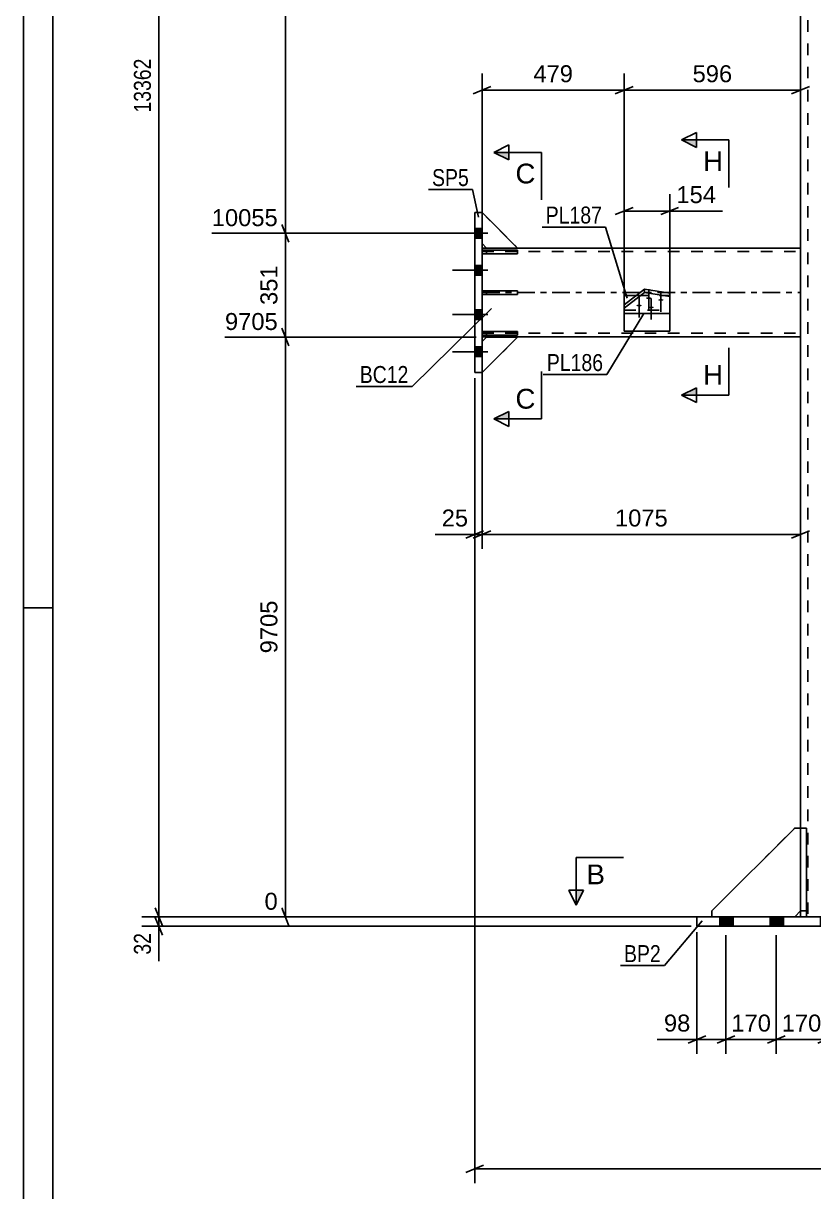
# Model space of a CAD drawing. Header units: millimetres. Extents: x 0 to 841, y 0 to 594.
# Drawn here: x 0 to 133.4, y 199.4 to 396.7 of the extents above; entities that cross this region are included whole.
import ezdxf

# ---------------------------------------------------------------- set-up
doc = ezdxf.new("R2010")
doc.units = ezdxf.units.MM
doc.linetypes.add('DXK_LINE_DOT2', pattern=[3.9198, 1.9599, -1.9599])
doc.linetypes.add('DXK_LINE_DOT3', pattern=[5.9187, 2.979, -0.9799, 0.9799, -0.9799])
doc.styles.add('Arial', font='ARIAL.TTF', dxfattribs={"height": 0.2})
doc.styles.add('Arial Narrow', font='ARIALN.TTF', dxfattribs={"height": 0.2})

# ---------------------------------------------------------------- blocks, each defined once
blk = doc.blocks.new('Unknown-284856987-1130')
at = {"color": 5, "linetype": 'Continuous'}
for p, q in [((0, 594), (0, 0)), ((5, 589), (5, 5)), ((5, 298), (0, 298))]:
    blk.add_line(p, q, dxfattribs=at)
blk = doc.blocks.new('Part-284856987-2570 - 2568')
at = {"color": 7, "linetype": 'DXK_LINE_DOT2'}
for p, q in [((83.43, 351.54), (77.43, 351.54)), ((77.43, 351.54), (77.43, 350.94)), ((78.18, 350.94), (78.18, 351.54)), ((83.43, 350.94), (83.43, 351.54)), ((77.43, 350.94), (83.43, 350.94))]:
    blk.add_line(p, q, dxfattribs=at)
blk = doc.blocks.new('Part-284856987-2816 - 2568')
at = {"color": 2, "linetype": 'Continuous'}
for p, q in [((101.41, 349.18), (104.86, 351.84)), ((104.86, 351.27), (101.41, 348.62)), ((104.86, 351.84), (109.1, 351.14)), ((104.86, 351.84), (104.86, 351.27)), ((109.1, 350.57), (104.86, 351.27)), ((109.1, 351.14), (109.1, 347.7)), ((101.41, 347.7), (101.41, 349.18)), ((109.1, 347.7), (101.41, 347.7))]:
    blk.add_line(p, q, dxfattribs=at)
at = {"color": 7, "linetype": 'DXK_LINE_DOT2'}
blk.add_line((101.41, 348.27), (109.1, 348.27), dxfattribs=at)
blk = doc.blocks.new('Part-284856987-2640 - 2568')
at = {"color": 2, "linetype": 'Continuous'}
for p, q in [((113.69, 244.24), (113.69, 245.84)), ((113.69, 245.84), (198.69, 245.84)), ((198.69, 245.84), (198.69, 244.24)), ((198.69, 244.24), (113.69, 244.24))]:
    blk.add_line(p, q, dxfattribs=at)
blk = doc.blocks.new('Part-284856987-2595 - 2568')
at = {"color": 2, "linetype": 'Continuous'}
for p, q in [((76.18, 364.78), (76.18, 337.78)), ((77.43, 364.78), (76.18, 364.78)), ((77.43, 337.78), (77.43, 364.78)), ((76.18, 337.78), (77.43, 337.78))]:
    blk.add_line(p, q, dxfattribs=at)
blk = doc.blocks.new('Part-284856987-2664 - 2568')
at = {"color": 2, "linetype": 'Continuous'}
for p, q in [((77.43, 358.78), (78.18, 358.78)), ((83.43, 358.78), (131.18, 358.78)), ((131.18, 358.78), (131.18, 357.58)), ((131.18, 357.58), (131.18, 343.78)), ((77.43, 343.78), (131.18, 343.78))]:
    blk.add_line(p, q, dxfattribs=at)
at = {"color": 7, "linetype": 'DXK_LINE_DOT2'}
for p, q in [((77.43, 358.78), (77.43, 343.78)), ((77.43, 358.18), (131.18, 358.18)), ((78.18, 358.78), (83.43, 358.78)), ((131.18, 358.68), (131.18, 357.58)), ((77.43, 344.38), (131.18, 344.38)), ((131.18, 344.38), (131.18, 344.42))]:
    blk.add_line(p, q, dxfattribs=at)
at = {"color": 7, "linetype": 'DXK_LINE_DOT3'}
blk.add_line((77.43, 351.28), (131.18, 351.28), dxfattribs=at)
blk = doc.blocks.new('Part-284856987-2647 - 2568')
at = {"color": 2, "linetype": 'Continuous'}
for p, q in [((78.18, 343.74), (77.43, 342.99)), ((77.43, 337.74), (83.43, 343.74)), ((83.43, 343.74), (78.18, 343.74)), ((77.43, 337.78), (77.43, 337.74))]:
    blk.add_line(p, q, dxfattribs=at)
at = {"color": 7, "linetype": 'DXK_LINE_DOT2'}
blk.add_line((77.43, 337.74), (77.43, 342.99), dxfattribs=at)
blk = doc.blocks.new('Part-284856987-2648 - 2568')
at = {"color": 7, "linetype": 'DXK_LINE_DOT2'}
for p, q in [((78.18, 343.74), (77.43, 342.99)), ((77.43, 337.74), (83.43, 343.74)), ((83.43, 343.74), (78.18, 343.74)), ((77.43, 342.99), (77.43, 337.74))]:
    blk.add_line(p, q, dxfattribs=at)
blk = doc.blocks.new('Part-284856987-2665 - 2568')
at = {"color": 2, "linetype": 'Continuous'}
for p, q in [((77.43, 344.67), (83.43, 344.67)), ((77.43, 344.67), (77.43, 344.07)), ((77.43, 344.07), (83.43, 344.07)), ((83.43, 344.67), (83.43, 344.07))]:
    blk.add_line(p, q, dxfattribs=at)
at = {"color": 7, "linetype": 'DXK_LINE_DOT2'}
blk.add_line((78.18, 344.07), (78.18, 344.67), dxfattribs=at)
blk = doc.blocks.new('Part-284856987-2669 - 2568')
at = {"color": 2, "linetype": 'Continuous'}
for p, q in [((77.43, 364.78), (83.43, 358.78)), ((77.43, 359.53), (78.18, 358.78)), ((78.18, 358.78), (83.43, 358.78))]:
    blk.add_line(p, q, dxfattribs=at)
at = {"color": 7, "linetype": 'DXK_LINE_DOT2'}
blk.add_line((77.43, 364.78), (77.43, 359.53), dxfattribs=at)
blk = doc.blocks.new('Part-284856987-2670 - 2568')
at = {"color": 7, "linetype": 'DXK_LINE_DOT2'}
for p, q in [((77.43, 359.53), (77.43, 364.78)), ((77.43, 364.78), (83.43, 358.78)), ((78.18, 358.78), (77.43, 359.53)), ((83.43, 358.78), (78.18, 358.78))]:
    blk.add_line(p, q, dxfattribs=at)
blk = doc.blocks.new('Part-284856987-2726 - 2568')
at = {"color": 7, "linetype": 'DXK_LINE_DOT2'}
for p, q in [((83.43, 358.42), (77.43, 358.42)), ((77.43, 358.42), (77.43, 357.82)), ((77.43, 357.82), (83.43, 357.82)), ((78.18, 357.82), (78.18, 358.42)), ((83.43, 357.82), (83.43, 358.42))]:
    blk.add_line(p, q, dxfattribs=at)
blk = doc.blocks.new('Part-284856987-2727 - 2568')
at = {"color": 7, "linetype": 'DXK_LINE_DOT2'}
for p, q in [((83.43, 344.67), (77.43, 344.67)), ((77.43, 344.67), (77.43, 344.07)), ((77.43, 344.07), (83.43, 344.07)), ((78.18, 344.07), (78.18, 344.67)), ((83.43, 344.07), (83.43, 344.67))]:
    blk.add_line(p, q, dxfattribs=at)
blk = doc.blocks.new('Part-284856987-2732 - 2568')
at = {"color": 2, "linetype": 'Continuous'}
for p, q in [((101.41, 350.75), (103.45, 350.75)), ((101.41, 350.75), (101.41, 349.18)), ((101.41, 347.7), (101.41, 344.75)), ((109.1, 347.7), (109.1, 344.75)), ((109.1, 344.75), (101.41, 344.75))]:
    blk.add_line(p, q, dxfattribs=at)
at = {"color": 7, "linetype": 'DXK_LINE_DOT2'}
for p, q in [((103.45, 350.75), (109.1, 350.75)), ((109.1, 350.75), (109.1, 347.7)), ((101.41, 349.18), (101.41, 347.7))]:
    blk.add_line(p, q, dxfattribs=at)
blk = doc.blocks.new('Part-284856987-2733 - 2568')
at = {"color": 2, "linetype": 'Continuous'}
for p, q in [((116.19, 246.84), (130.19, 260.84)), ((130.19, 260.84), (131.19, 260.84)), ((116.19, 246.84), (116.19, 245.84)), ((131.19, 246.84), (130.19, 245.84))]:
    blk.add_line(p, q, dxfattribs=at)
at = {"color": 7, "linetype": 'DXK_LINE_DOT2'}
for p, q in [((131.19, 260.84), (131.19, 246.84)), ((130.19, 245.84), (116.19, 245.84))]:
    blk.add_line(p, q, dxfattribs=at)
blk = doc.blocks.new('Part-284856987-2734 - 2568')
at = {"color": 7, "linetype": 'DXK_LINE_DOT2'}
for p, q in [((116.19, 246.84), (130.19, 260.84)), ((130.19, 260.84), (131.19, 260.84)), ((131.19, 260.84), (131.19, 246.84)), ((116.19, 245.84), (116.19, 246.84)), ((131.19, 246.84), (130.19, 245.84)), ((130.19, 245.84), (116.19, 245.84))]:
    blk.add_line(p, q, dxfattribs=at)
blk = doc.blocks.new('Bolt-284856987-2746 - 2568')
at = {"linetype": 'Continuous'}
for points in [[(76.18, 362.1), (76.18, 360.45), (77.43, 360.45), (77.43, 362.1)], [(76.18, 362.1), (76.18, 360.45), (77.43, 360.45), (77.43, 362.1)], [(76.18, 362.1), (76.18, 360.45), (77.43, 360.45), (77.43, 362.1)], [(76.18, 355.85), (76.18, 354.2), (77.43, 354.2), (77.43, 355.85)], [(76.18, 355.85), (76.18, 354.2), (77.43, 354.2), (77.43, 355.85)], [(76.18, 348.35), (76.18, 346.7), (77.43, 346.7), (77.43, 348.35)], [(76.18, 348.35), (76.18, 346.7), (77.43, 346.7), (77.43, 348.35)], [(76.18, 342.1), (76.18, 340.45), (77.43, 340.45), (77.43, 342.1)], [(76.18, 342.1), (76.18, 340.45), (77.43, 340.45), (77.43, 342.1)], [(76.18, 342.1), (76.18, 340.45), (77.43, 340.45), (77.43, 342.1)]]:
    blk.add_hatch(color=1, dxfattribs=at).paths.add_polyline_path(points)
at = {"color": 1, "linetype": 'Continuous'}
for p, q in [((78.38, 361.28), (72.43, 361.28)), ((78.38, 361.28), (72.43, 361.28)), ((78.38, 361.28), (72.43, 361.28)), ((77.43, 362.1), (76.18, 362.1)), ((77.43, 362.1), (76.18, 362.1)), ((77.43, 362.1), (76.18, 362.1)), ((77.43, 360.45), (76.18, 360.45)), ((77.43, 360.45), (76.18, 360.45)), ((77.43, 360.45), (76.18, 360.45)), ((77.43, 355.85), (76.18, 355.85)), ((77.43, 355.85), (76.18, 355.85)), ((78.38, 355.03), (72.43, 355.03)), ((78.38, 355.03), (72.43, 355.03)), ((77.43, 354.2), (76.18, 354.2)), ((77.43, 354.2), (76.18, 354.2)), ((78.38, 347.53), (72.43, 347.53)), ((78.38, 347.53), (72.43, 347.53)), ((77.43, 348.35), (76.18, 348.35)), ((77.43, 348.35), (76.18, 348.35)), ((77.43, 346.7), (76.18, 346.7)), ((77.43, 346.7), (76.18, 346.7)), ((77.43, 342.1), (76.18, 342.1)), ((77.43, 342.1), (76.18, 342.1)), ((77.43, 342.1), (76.18, 342.1)), ((78.38, 341.28), (72.43, 341.28)), ((78.38, 341.28), (72.43, 341.28)), ((78.38, 341.28), (72.43, 341.28)), ((77.43, 340.45), (76.18, 340.45)), ((77.43, 340.45), (76.18, 340.45)), ((77.43, 340.45), (76.18, 340.45))]:
    blk.add_line(p, q, dxfattribs=at)
blk = doc.blocks.new('Bolt-284856987-2749 - 2568')
at = {"linetype": 'Continuous'}
for points in [[(119.82, 245.84), (117.57, 245.84), (117.57, 244.24), (119.82, 244.24)], [(119.82, 245.84), (117.57, 245.84), (117.57, 244.24), (119.82, 244.24)], [(119.82, 245.84), (117.57, 245.84), (117.57, 244.24), (119.82, 244.24)], [(119.82, 245.84), (117.57, 245.84), (117.57, 244.24), (119.82, 244.24)], [(119.82, 245.84), (117.57, 245.84), (117.57, 244.24), (119.82, 244.24)], [(119.82, 245.84), (117.57, 245.84), (117.57, 244.24), (119.82, 244.24)], [(128.32, 245.84), (126.07, 245.84), (126.07, 244.24), (128.32, 244.24)], [(128.32, 245.84), (126.07, 245.84), (126.07, 244.24), (128.32, 244.24)], [(128.32, 245.84), (126.07, 245.84), (126.07, 244.24), (128.32, 244.24)], [(128.32, 245.84), (126.07, 245.84), (126.07, 244.24), (128.32, 244.24)], [(128.32, 245.84), (126.07, 245.84), (126.07, 244.24), (128.32, 244.24)], [(128.32, 245.84), (126.07, 245.84), (126.07, 244.24), (128.32, 244.24)], [(136.82, 245.84), (134.57, 245.84), (134.57, 244.24), (136.82, 244.24)], [(136.82, 245.84), (134.57, 245.84), (134.57, 244.24), (136.82, 244.24)], [(149.82, 245.84), (147.57, 245.84), (147.57, 244.24), (149.82, 244.24)], [(149.82, 245.84), (147.57, 245.84), (147.57, 244.24), (149.82, 244.24)], [(164.82, 245.84), (162.57, 245.84), (162.57, 244.24), (164.82, 244.24)], [(164.82, 245.84), (162.57, 245.84), (162.57, 244.24), (164.82, 244.24)], [(177.82, 245.84), (175.57, 245.84), (175.57, 244.24), (177.82, 244.24)], [(177.82, 245.84), (175.57, 245.84), (175.57, 244.24), (177.82, 244.24)], [(186.32, 245.84), (184.07, 245.84), (184.07, 244.24), (186.32, 244.24)], [(186.32, 245.84), (184.07, 245.84), (184.07, 244.24), (186.32, 244.24)], [(186.32, 245.84), (184.07, 245.84), (184.07, 244.24), (186.32, 244.24)], [(186.32, 245.84), (184.07, 245.84), (184.07, 244.24), (186.32, 244.24)], [(186.32, 245.84), (184.07, 245.84), (184.07, 244.24), (186.32, 244.24)], [(186.32, 245.84), (184.07, 245.84), (184.07, 244.24), (186.32, 244.24)], [(194.82, 245.84), (192.57, 245.84), (192.57, 244.24), (194.82, 244.24)], [(194.82, 245.84), (192.57, 245.84), (192.57, 244.24), (194.82, 244.24)], [(194.82, 245.84), (192.57, 245.84), (192.57, 244.24), (194.82, 244.24)], [(194.82, 245.84), (192.57, 245.84), (192.57, 244.24), (194.82, 244.24)], [(194.82, 245.84), (192.57, 245.84), (192.57, 244.24), (194.82, 244.24)], [(194.82, 245.84), (192.57, 245.84), (192.57, 244.24), (194.82, 244.24)]]:
    blk.add_hatch(color=1, dxfattribs=at).paths.add_polyline_path(points)
at = {"color": 1, "linetype": 'Continuous'}
for p, q in [((117.57, 244.24), (117.57, 245.84)), ((117.57, 244.24), (117.57, 245.84)), ((117.57, 244.24), (117.57, 245.84)), ((117.57, 244.24), (117.57, 245.84)), ((117.57, 244.24), (117.57, 245.84)), ((117.57, 244.24), (117.57, 245.84)), ((118.69, 244.24), (118.69, 245.84)), ((118.69, 244.24), (118.69, 245.84)), ((118.69, 244.24), (118.69, 245.84)), ((118.69, 244.24), (118.69, 245.84)), ((118.69, 244.24), (118.69, 245.84)), ((118.69, 244.24), (118.69, 245.84)), ((119.82, 244.24), (119.82, 245.84)), ((119.82, 244.24), (119.82, 245.84)), ((119.82, 244.24), (119.82, 245.84)), ((119.82, 244.24), (119.82, 245.84)), ((119.82, 244.24), (119.82, 245.84)), ((119.82, 244.24), (119.82, 245.84)), ((126.07, 244.24), (126.07, 245.84)), ((126.07, 244.24), (126.07, 245.84)), ((126.07, 244.24), (126.07, 245.84)), ((126.07, 244.24), (126.07, 245.84)), ((126.07, 244.24), (126.07, 245.84)), ((126.07, 244.24), (126.07, 245.84)), ((127.19, 244.24), (127.19, 245.84)), ((127.19, 244.24), (127.19, 245.84)), ((127.19, 244.24), (127.19, 245.84)), ((127.19, 244.24), (127.19, 245.84)), ((127.19, 244.24), (127.19, 245.84)), ((127.19, 244.24), (127.19, 245.84)), ((128.32, 244.24), (128.32, 245.84)), ((128.32, 244.24), (128.32, 245.84)), ((128.32, 244.24), (128.32, 245.84)), ((128.32, 244.24), (128.32, 245.84)), ((128.32, 244.24), (128.32, 245.84)), ((128.32, 244.24), (128.32, 245.84)), ((134.57, 244.24), (134.57, 245.84)), ((134.57, 244.24), (134.57, 245.84)), ((135.69, 244.24), (135.69, 245.84)), ((135.69, 244.24), (135.69, 245.84)), ((136.82, 244.24), (136.82, 245.84)), ((136.82, 244.24), (136.82, 245.84)), ((147.57, 244.24), (147.57, 245.84)), ((147.57, 244.24), (147.57, 245.84)), ((148.69, 244.24), (148.69, 245.84)), ((148.69, 244.24), (148.69, 245.84)), ((149.82, 244.24), (149.82, 245.84)), ((149.82, 244.24), (149.82, 245.84)), ((162.57, 244.24), (162.57, 245.84)), ((162.57, 244.24), (162.57, 245.84)), ((163.69, 244.24), (163.69, 245.84)), ((163.69, 244.24), (163.69, 245.84)), ((164.82, 244.24), (164.82, 245.84)), ((164.82, 244.24), (164.82, 245.84)), ((175.57, 244.24), (175.57, 245.84)), ((175.57, 244.24), (175.57, 245.84)), ((176.69, 244.24), (176.69, 245.84)), ((176.69, 244.24), (176.69, 245.84)), ((177.82, 244.24), (177.82, 245.84)), ((177.82, 244.24), (177.82, 245.84)), ((184.07, 244.24), (184.07, 245.84)), ((184.07, 244.24), (184.07, 245.84)), ((184.07, 244.24), (184.07, 245.84)), ((184.07, 244.24), (184.07, 245.84)), ((184.07, 244.24), (184.07, 245.84)), ((184.07, 244.24), (184.07, 245.84)), ((185.19, 244.24), (185.19, 245.84)), ((185.19, 244.24), (185.19, 245.84)), ((185.19, 244.24), (185.19, 245.84)), ((185.19, 244.24), (185.19, 245.84)), ((185.19, 244.24), (185.19, 245.84)), ((185.19, 244.24), (185.19, 245.84)), ((186.32, 244.24), (186.32, 245.84)), ((186.32, 244.24), (186.32, 245.84)), ((186.32, 244.24), (186.32, 245.84)), ((186.32, 244.24), (186.32, 245.84)), ((186.32, 244.24), (186.32, 245.84)), ((186.32, 244.24), (186.32, 245.84)), ((192.57, 244.24), (192.57, 245.84)), ((192.57, 244.24), (192.57, 245.84)), ((192.57, 244.24), (192.57, 245.84)), ((192.57, 244.24), (192.57, 245.84)), ((192.57, 244.24), (192.57, 245.84)), ((192.57, 244.24), (192.57, 245.84)), ((193.69, 244.24), (193.69, 245.84)), ((193.69, 244.24), (193.69, 245.84)), ((193.69, 244.24), (193.69, 245.84)), ((193.69, 244.24), (193.69, 245.84)), ((193.69, 244.24), (193.69, 245.84)), ((193.69, 244.24), (193.69, 245.84)), ((194.82, 244.24), (194.82, 245.84)), ((194.82, 244.24), (194.82, 245.84)), ((194.82, 244.24), (194.82, 245.84)), ((194.82, 244.24), (194.82, 245.84)), ((194.82, 244.24), (194.82, 245.84)), ((194.82, 244.24), (194.82, 245.84))]:
    blk.add_line(p, q, dxfattribs=at)
blk = doc.blocks.new('Part-284856987-2778 - 2568')
at = {"color": 2, "linetype": 'Continuous'}
for p, q in [((131.19, 526.59), (131.19, 299.34)), ((131.19, 299.24), (131.19, 260.84))]:
    blk.add_line(p, q, dxfattribs=at)
at = {"color": 7, "linetype": 'DXK_LINE_DOT2'}
for p, q in [((132.39, 526.59), (132.39, 299.34)), ((132.39, 299.24), (132.39, 245.84)), ((131.19, 260.84), (131.19, 245.84)), ((181.19, 245.84), (131.19, 245.84))]:
    blk.add_line(p, q, dxfattribs=at)
blk = doc.blocks.new('Part-284856987-2803 - 2568')
at = {"color": 2, "linetype": 'Continuous'}
for p, q in [((77.43, 351.54), (83.43, 351.54)), ((77.43, 351.54), (77.43, 350.94)), ((83.43, 351.54), (83.43, 350.94)), ((77.43, 350.94), (83.43, 350.94))]:
    blk.add_line(p, q, dxfattribs=at)
at = {"color": 7, "linetype": 'DXK_LINE_DOT2'}
blk.add_line((78.18, 350.94), (78.18, 351.54), dxfattribs=at)
blk = doc.blocks.new('Part-284856987-2804 - 2568')
at = {"color": 2, "linetype": 'Continuous'}
for p, q in [((77.43, 358.42), (83.43, 358.42)), ((77.43, 358.42), (77.43, 357.82)), ((77.43, 357.82), (83.43, 357.82)), ((83.43, 358.42), (83.43, 357.82))]:
    blk.add_line(p, q, dxfattribs=at)
at = {"color": 7, "linetype": 'DXK_LINE_DOT2'}
blk.add_line((78.18, 357.82), (78.18, 358.42), dxfattribs=at)
blk = doc.blocks.new('Bolt-284856987-2817 - 2568')
at = {"linetype": 'Continuous'}
for points in [[(103.92, 349.23), (104.01, 349.23), (104.1, 349.22), (104.18, 349.2), (104.25, 349.18), (104.31, 349.15), (104.35, 349.12), (104.37, 349.09), (104.37, 349.06), (104.35, 349.03), (104.31, 349), (104.25, 348.97), (104.18, 348.95), (104.1, 348.93), (104.01, 348.92), (103.92, 348.92), (103.83, 348.92), (103.74, 348.93), (103.65, 348.95), (103.58, 348.97), (103.53, 349), (103.49, 349.03), (103.47, 349.06), (103.47, 349.09), (103.49, 349.12), (103.53, 349.15), (103.58, 349.18), (103.65, 349.2), (103.74, 349.22), (103.83, 349.23)], [(105.55, 350.48), (105.64, 350.48), (105.73, 350.47), (105.81, 350.45), (105.88, 350.43), (105.94, 350.4), (105.97, 350.37), (105.99, 350.34), (105.99, 350.31), (105.97, 350.28), (105.94, 350.25), (105.88, 350.22), (105.81, 350.2), (105.73, 350.18), (105.64, 350.17), (105.55, 350.17), (105.45, 350.17), (105.36, 350.18), (105.28, 350.2), (105.21, 350.22), (105.16, 350.25), (105.12, 350.28), (105.1, 350.31), (105.1, 350.34), (105.12, 350.37), (105.16, 350.4), (105.21, 350.43), (105.28, 350.45), (105.36, 350.47), (105.45, 350.48)], [(107.6, 350.17), (107.69, 350.16), (107.78, 350.15), (107.87, 350.14), (107.94, 350.12), (107.99, 350.09), (108.03, 350.06), (108.05, 350.03), (108.05, 350), (108.03, 349.96), (107.99, 349.94), (107.94, 349.91), (107.87, 349.89), (107.78, 349.87), (107.69, 349.86), (107.6, 349.86), (107.51, 349.86), (107.42, 349.87), (107.34, 349.89), (107.27, 349.91), (107.21, 349.94), (107.17, 349.96), (107.15, 350), (107.15, 350.03), (107.17, 350.06), (107.21, 350.09), (107.27, 350.12), (107.34, 350.14), (107.42, 350.15), (107.51, 350.16)], [(105.97, 348.92), (106.07, 348.91), (106.16, 348.9), (106.24, 348.89), (106.31, 348.87), (106.36, 348.84), (106.4, 348.81), (106.42, 348.78), (106.42, 348.75), (106.4, 348.72), (106.36, 348.69), (106.31, 348.66), (106.24, 348.64), (106.16, 348.62), (106.07, 348.61), (105.97, 348.61), (105.88, 348.61), (105.79, 348.62), (105.71, 348.64), (105.64, 348.66), (105.59, 348.69), (105.55, 348.72), (105.53, 348.75), (105.53, 348.78), (105.55, 348.81), (105.59, 348.84), (105.64, 348.87), (105.71, 348.89), (105.79, 348.9), (105.88, 348.91)]]:
    blk.add_hatch(color=1, dxfattribs=at).paths.add_polyline_path(points)
at = {"color": 1, "linetype": 'Continuous'}
for p, q in [((105.55, 351.83), (105.55, 348.31)), ((107.6, 351.52), (107.6, 347.99)), ((103.92, 350.58), (103.92, 347.06)), ((105.97, 350.27), (105.97, 346.74))]:
    blk.add_line(p, q, dxfattribs=at)
blk = doc.blocks.new('Part-284856987-2818 - 2568')
at = {"color": 7, "linetype": 'DXK_LINE_DOT2'}
for p, q in [((131.19, 245.84), (131.19, 260.84)), ((131.19, 260.84), (132.19, 260.84)), ((132.19, 260.84), (132.19, 245.84)), ((131.19, 246.84), (132.19, 246.84)), ((132.19, 245.84), (131.19, 245.84))]:
    blk.add_line(p, q, dxfattribs=at)
blk = doc.blocks.new('Part-284856987-2819 - 2568')
at = {"color": 2, "linetype": 'Continuous'}
for p, q in [((131.19, 260.84), (131.19, 245.84)), ((131.19, 260.84), (132.19, 260.84)), ((132.19, 260.84), (132.19, 245.84)), ((131.19, 246.84), (132.19, 246.84))]:
    blk.add_line(p, q, dxfattribs=at)
at = {"color": 7, "linetype": 'DXK_LINE_DOT2'}
blk.add_line((131.19, 245.84), (132.19, 245.84), dxfattribs=at)
blk = doc.blocks.new('StraightDimension-284856987-10457 - 2568')
at = {"color": 7, "linetype": 'Continuous'}
for p, q in [((76.18, 336.78), (76.18, 200.88)), ((206.18, 336.78), (206.18, 200.88)), ((77.68, 203.88), (74.68, 202.68)), ((76.18, 203.28), (206.18, 203.28)), ((204.68, 202.68), (207.68, 203.88))]:
    blk.add_line(p, q, dxfattribs=at)
at = {"color": 0}
blk.add_wipeout([(146.23, 204.03), (146.23, 208.23), (136.14, 208.23), (136.14, 204.03)], dxfattribs=at)
at = {"color": 3, "style": 'Arial'}
blk.add_text('2600', height=2.865, dxfattribs=at).set_placement((136.74, 204.63))
blk = doc.blocks.new('StraightDimension-284856987-10412 - 2568')
at = {"color": 7, "linetype": 'Continuous'}
for p, q in [((131.18, 350.28), (131.18, 308.01)), ((77.43, 342.74), (77.43, 308.01)), ((78.93, 311.01), (75.93, 309.81)), ((77.43, 310.41), (131.18, 310.41)), ((129.68, 309.81), (132.68, 311.01))]:
    blk.add_line(p, q, dxfattribs=at)
at = {"color": 0}
blk.add_wipeout([(109.36, 311.16), (109.36, 315.36), (99.26, 315.36), (99.26, 311.16)], dxfattribs=at)
at = {"color": 3, "style": 'Arial'}
blk.add_text('1075', height=2.865, dxfattribs=at).set_placement((99.86, 311.76))
blk = doc.blocks.new('StraightDimension-284856987-2922 - 2568')
at = {"color": 7, "linetype": 'Continuous'}
for p, q in [((77.43, 359.78), (77.43, 388.28)), ((101.41, 348.75), (101.41, 388.28)), ((78.93, 386.03), (75.93, 384.83)), ((77.43, 385.43), (101.41, 385.43)), ((99.91, 384.83), (102.91, 386.03))]:
    blk.add_line(p, q, dxfattribs=at)
at = {"color": 0}
blk.add_wipeout([(93.35, 386.18), (93.35, 390.38), (85.48, 390.38), (85.48, 386.18)], dxfattribs=at)
at = {"color": 3, "style": 'Arial'}
blk.add_text('479', height=2.865, dxfattribs=at).set_placement((86.08, 386.78))
blk = doc.blocks.new('StraightDimension-284856987-10413 - 2568')
at = {"color": 7, "linetype": 'Continuous'}
for p, q in [((77.43, 342.74), (77.43, 308.01)), ((76.18, 336.78), (76.18, 308.01)), ((74.68, 309.81), (77.68, 311.01)), ((78.93, 311.01), (75.93, 309.81)), ((76.18, 310.41), (77.43, 310.41))]:
    blk.add_line(p, q, dxfattribs=at)
at = {"color": 0}
blk.add_wipeout([(75.66, 311.16), (75.66, 315.36), (70.01, 315.36), (70.01, 311.16)], dxfattribs=at)
at = {"color": 7, "linetype": 'Continuous'}
blk.add_line((76.18, 310.41), (69.49, 310.41), dxfattribs=at)
blk.add_line((76.18, 310.41), (69.49, 310.41), dxfattribs=at)
at = {"color": 3, "style": 'Arial'}
blk.add_text('25', height=2.865, dxfattribs=at).set_placement((70.61, 311.76))
blk = doc.blocks.new('StraightDimension-284856987-2871 - 2568')
at = {"color": 7, "linetype": 'Continuous'}
for p, q in [((76.43, 503.28), (27.3, 503.28)), ((44.82, 501.78), (43.62, 504.78)), ((44.22, 361.28), (44.22, 503.28)), ((72.68, 361.28), (31.8, 361.28)), ((43.62, 362.78), (44.82, 359.78))]:
    blk.add_line(p, q, dxfattribs=at)
at = {"color": 0, "linetype": 'Continuous'}
blk.add_wipeout([(39.02, 503.88), (39.02, 508.08), (26.7, 508.08), (26.7, 503.88)], dxfattribs=at)
at = {"color": 0}
blk.add_wipeout([(43.47, 437.32), (39.27, 437.32), (39.27, 427.23), (43.47, 427.23)], dxfattribs=at)
at = {"color": 3, "linetype": 'Continuous', "style": 'Arial'}
blk.add_text('12895', height=2.865, dxfattribs=at).set_placement((27.3, 504.48))
at = {"color": 3, "style": 'Arial'}
blk.add_text('2840', height=2.865, rotation=90.0002, dxfattribs=at).set_placement((42.87, 427.83))
blk = doc.blocks.new('StraightDimension-284856987-2878 - 2568')
at = {"color": 7, "linetype": 'Continuous'}
for p, q in [((76.43, 343.74), (34.03, 343.74)), ((44.82, 342.24), (43.62, 345.24)), ((44.22, 245.84), (44.22, 343.74)), ((43.62, 247.34), (44.82, 244.34)), ((130.19, 245.84), (40.7, 245.84))]:
    blk.add_line(p, q, dxfattribs=at)
at = {"color": 0, "linetype": 'Continuous'}
for points in [[(43.52, 344.34), (43.52, 348.54), (33.43, 348.54), (33.43, 344.34)], [(43.52, 246.44), (43.52, 250.64), (40.1, 250.64), (40.1, 246.44)]]:
    blk.add_wipeout(points, dxfattribs=at)
at = {"color": 0}
blk.add_wipeout([(43.47, 299.84), (39.27, 299.84), (39.27, 289.74), (43.47, 289.74)], dxfattribs=at)
at = {"color": 3, "linetype": 'Continuous', "style": 'Arial'}
for s, height, p in [('9705', 2.865, (34.03, 344.94)), ('0', 2.87, (40.7, 247.04))]:
    blk.add_text(s, height=height, dxfattribs=at).set_placement(p)
at = {"color": 3, "style": 'Arial'}
blk.add_text('9705', height=2.865, rotation=90.0002, dxfattribs=at).set_placement((42.87, 290.34))
blk = doc.blocks.new('StraightDimension-284856987-2886 - 2568')
at = {"color": 7, "linetype": 'Continuous'}
for p, q in [((72.68, 361.28), (31.8, 361.28)), ((44.82, 359.78), (43.62, 362.78)), ((44.22, 343.74), (44.22, 361.28)), ((76.43, 343.74), (34.03, 343.74)), ((43.62, 345.24), (44.82, 342.24))]:
    blk.add_line(p, q, dxfattribs=at)
at = {"color": 0, "linetype": 'Continuous'}
blk.add_wipeout([(43.52, 361.88), (43.52, 366.08), (31.2, 366.08), (31.2, 361.88)], dxfattribs=at)
at = {"color": 0}
blk.add_wipeout([(43.47, 356.44), (39.27, 356.44), (39.27, 348.57), (43.47, 348.57)], dxfattribs=at)
at = {"color": 3, "linetype": 'Continuous', "style": 'Arial'}
blk.add_text('10055', height=2.865, dxfattribs=at).set_placement((31.8, 362.48))
at = {"color": 3, "style": 'Arial'}
blk.add_text('351', height=2.865, rotation=90.0002, dxfattribs=at).set_placement((42.87, 349.17))
blk = doc.blocks.new('StraightDimension-284856987-2912 - 2568')
at = {"color": 7, "linetype": 'Continuous'}
for p, q in [((101.41, 348.75), (101.41, 388.28)), ((131.18, 359.78), (131.18, 388.28)), ((102.91, 386.03), (99.91, 384.83)), ((101.41, 385.43), (131.18, 385.43)), ((129.68, 384.83), (132.68, 386.03))]:
    blk.add_line(p, q, dxfattribs=at)
at = {"color": 0}
blk.add_wipeout([(120.23, 386.18), (120.23, 390.38), (112.36, 390.38), (112.36, 386.18)], dxfattribs=at)
at = {"color": 3, "style": 'Arial'}
blk.add_text('596', height=2.865, dxfattribs=at).set_placement((112.96, 386.78))
blk = doc.blocks.new('StraightDimension-284856987-2978 - 2568')
at = {"color": 7, "linetype": 'Continuous'}
for p, q in [((127.09, 242.73), (127.09, 222.72)), ((135.59, 242.73), (135.59, 222.72)), ((125.59, 224.52), (128.59, 225.72)), ((127.09, 225.12), (135.59, 225.12)), ((137.09, 225.72), (134.09, 224.52))]:
    blk.add_line(p, q, dxfattribs=at)
at = {"color": 0}
blk.add_wipeout([(135.28, 225.87), (135.28, 230.07), (127.4, 230.07), (127.4, 225.87)], dxfattribs=at)
at = {"color": 3, "style": 'Arial'}
blk.add_text('170', height=2.865, dxfattribs=at).set_placement((128, 226.47))
blk = doc.blocks.new('StraightDimension-284856987-3024 - 2568')
at = {"color": 7, "linetype": 'Continuous'}
for p, q in [((113.69, 243.24), (113.69, 222.72)), ((118.59, 242.73), (118.59, 222.72)), ((112.19, 224.52), (115.19, 225.72)), ((113.69, 225.12), (118.59, 225.12)), ((120.09, 225.72), (117.09, 224.52))]:
    blk.add_line(p, q, dxfattribs=at)
at = {"color": 0}
blk.add_wipeout([(113.17, 225.87), (113.17, 230.07), (107.52, 230.07), (107.52, 225.87)], dxfattribs=at)
at = {"color": 7, "linetype": 'Continuous'}
blk.add_line((113.69, 225.12), (106.99, 225.12), dxfattribs=at)
blk.add_line((113.69, 225.12), (106.99, 225.12), dxfattribs=at)
at = {"color": 3, "style": 'Arial'}
blk.add_text('98', height=2.865, dxfattribs=at).set_placement((108.12, 226.47))
blk = doc.blocks.new('StraightDimension-284856987-3044 - 2568')
at = {"color": 7, "linetype": 'Continuous'}
for p, q in [((118.59, 242.73), (118.59, 222.72)), ((127.09, 242.73), (127.09, 222.72)), ((117.09, 224.52), (120.09, 225.72)), ((118.59, 225.12), (127.09, 225.12)), ((128.59, 225.72), (125.59, 224.52))]:
    blk.add_line(p, q, dxfattribs=at)
at = {"color": 0}
blk.add_wipeout([(126.78, 225.87), (126.78, 230.07), (118.9, 230.07), (118.9, 225.87)], dxfattribs=at)
at = {"color": 3, "style": 'Arial'}
blk.add_text('170', height=2.865, dxfattribs=at).set_placement((119.5, 226.47))
blk = doc.blocks.new('StraightDimension-284856987-3080 - 2568')
at = {"color": 7, "linetype": 'Continuous'}
for p, q in [((22.87, 245.84), (22.87, 526.59)), ((22.27, 247.34), (23.47, 244.34)), ((112.69, 245.84), (20.02, 245.84))]:
    blk.add_line(p, q, dxfattribs=at)
at = {"color": 0}
blk.add_wipeout([(22.12, 391.39), (17.92, 391.39), (17.92, 381.05), (22.12, 381.05)], dxfattribs=at)
at = {"color": 3, "style": 'Arial Narrow'}
blk.add_text('13362', height=2.863, rotation=90.0002, dxfattribs=at).set_placement((21.52, 381.65))
blk = doc.blocks.new('StraightDimension-284856987-3090 - 2568')
at = {"color": 7, "linetype": 'Continuous'}
for p, q in [((22.27, 247.34), (23.47, 244.34)), ((112.69, 245.84), (20.02, 245.84)), ((23.47, 242.74), (22.27, 245.74)), ((22.87, 244.24), (22.87, 245.84)), ((112.69, 244.24), (20.02, 244.24))]:
    blk.add_line(p, q, dxfattribs=at)
at = {"color": 0}
blk.add_wipeout([(22.12, 243.72), (17.92, 243.72), (17.92, 238.86), (22.12, 238.86)], dxfattribs=at)
at = {"color": 7, "linetype": 'Continuous'}
blk.add_line((22.87, 244.24), (22.87, 238.33), dxfattribs=at)
blk.add_line((22.87, 244.24), (22.87, 238.33), dxfattribs=at)
at = {"color": 3, "style": 'Arial Narrow'}
blk.add_text('32', height=2.863, rotation=90.0002, dxfattribs=at).set_placement((21.52, 239.46))
blk = doc.blocks.new('StraightDimension-284856987-10468 - 2568')
at = {"color": 7, "linetype": 'Continuous'}
for p, q in [((101.41, 348.06), (101.41, 367.87)), ((109.1, 348.75), (109.1, 367.87)), ((99.91, 364.42), (102.91, 365.62)), ((101.41, 365.02), (109.1, 365.02)), ((110.6, 365.62), (107.6, 364.42))]:
    blk.add_line(p, q, dxfattribs=at)
at = {"color": 0}
blk.add_wipeout([(117.5, 365.77), (117.5, 369.97), (109.63, 369.97), (109.63, 365.77)], dxfattribs=at)
at = {"color": 7, "linetype": 'Continuous'}
blk.add_line((109.1, 365.02), (118.02, 365.02), dxfattribs=at)
blk.add_line((109.1, 365.02), (118.02, 365.02), dxfattribs=at)
at = {"color": 3, "style": 'Arial'}
blk.add_text('154', height=2.865, dxfattribs=at).set_placement((110.23, 366.37))
blk = doc.blocks.new('Mark-284856987-2636 - 2568')
at = {"color": 0}
blk.add_wipeout([(107.59, 238.2), (107.59, 241.2), (101.38, 241.2), (101.38, 238.2)], dxfattribs=at)
blk.add_wipeout([(107.59, 238.2), (107.59, 241.2), (101.38, 241.2), (101.38, 238.2)], dxfattribs=at)
at = {"color": 30, "linetype": 'Continuous'}
for p in [(114.55, 245.15), (100.78, 237.6)]:
    blk.add_line(p, (108.19, 237.6), dxfattribs=at)
at = {"color": 3, "style": 'Arial Narrow'}
blk.add_text('BP2', height=2.863, dxfattribs=at).set_placement((101.38, 238.2))
blk = doc.blocks.new('Mark-284856987-2591 - 2568')
at = {"color": 0}
blk.add_wipeout([(75.19, 369.25), (75.19, 372.25), (68.98, 372.25), (68.98, 369.25)], dxfattribs=at)
blk.add_wipeout([(75.19, 369.25), (75.19, 372.25), (68.98, 372.25), (68.98, 369.25)], dxfattribs=at)
at = {"color": 30, "linetype": 'Continuous'}
for p in [(68.38, 368.65), (76.8, 364)]:
    blk.add_line(p, (75.79, 368.65), dxfattribs=at)
at = {"color": 3, "style": 'Arial Narrow'}
blk.add_text('SP5', height=2.863, dxfattribs=at).set_placement((68.98, 369.25))
blk = doc.blocks.new('Mark-284856987-2660 - 2568')
at = {"color": 0}
blk.add_wipeout([(65, 335.99), (65, 338.99), (56.78, 338.99), (56.78, 335.99)], dxfattribs=at)
blk.add_wipeout([(65, 335.99), (65, 338.99), (56.78, 338.99), (56.78, 335.99)], dxfattribs=at)
at = {"color": 30, "linetype": 'Continuous'}
for p in [(79.03, 348.57), (56.18, 335.39)]:
    blk.add_line(p, (65.6, 335.39), dxfattribs=at)
at = {"color": 3, "style": 'Arial Narrow'}
blk.add_text('BC12', height=2.863, dxfattribs=at).set_placement((56.78, 335.99))
blk = doc.blocks.new('Mark-284856987-2728 - 2568')
at = {"color": 0}
blk.add_wipeout([(97.67, 362.92), (97.67, 365.92), (88.17, 365.92), (88.17, 362.92)], dxfattribs=at)
blk.add_wipeout([(97.67, 362.92), (97.67, 365.92), (88.17, 365.92), (88.17, 362.92)], dxfattribs=at)
at = {"color": 30, "linetype": 'Continuous'}
for p in [(87.57, 362.32), (101.92, 350.34)]:
    blk.add_line(p, (98.27, 362.32), dxfattribs=at)
at = {"color": 3, "style": 'Arial Narrow'}
blk.add_text('PL187', height=2.863, dxfattribs=at).set_placement((88.17, 362.92))
blk = doc.blocks.new('Mark-284856987-2812 - 2568')
at = {"color": 0}
blk.add_wipeout([(97.86, 338.01), (97.86, 341.01), (88.36, 341.01), (88.36, 338.01)], dxfattribs=at)
blk.add_wipeout([(97.86, 338.01), (97.86, 341.01), (88.36, 341.01), (88.36, 338.01)], dxfattribs=at)
at = {"color": 30, "linetype": 'Continuous'}
for p in [(104.7, 347.7), (87.76, 337.41)]:
    blk.add_line(p, (98.46, 337.41), dxfattribs=at)
at = {"color": 3, "style": 'Arial Narrow'}
blk.add_text('PL186', height=2.863, dxfattribs=at).set_placement((88.36, 338.01))
blk = doc.blocks.new('SectionMark-284856987-3269 - 2568')
at = {"linetype": 'Continuous'}
for points in [[(93.31, 250.34), (94.56, 250.34), (93.31, 247.84)], [(215.92, 250.34), (217.17, 250.34), (217.17, 247.84)]]:
    blk.add_hatch(color=6, dxfattribs=at).paths.add_polyline_path(points)
at = {"color": 6, "linetype": 'Continuous'}
for p, q in [((93.31, 255.84), (101.31, 255.84)), ((93.31, 255.84), (93.31, 247.84)), ((217.17, 255.84), (209.17, 255.84)), ((217.17, 255.84), (217.17, 247.84)), ((93.31, 247.84), (92.06, 250.34)), ((94.56, 250.34), (92.06, 250.34)), ((93.31, 247.84), (94.56, 250.34)), ((215.92, 250.34), (218.42, 250.34)), ((217.17, 247.84), (215.92, 250.34)), ((218.42, 250.34), (217.17, 247.84))]:
    blk.add_line(p, q, dxfattribs=at)
at = {"color": 0, "linetype": 'Continuous'}
for points in [[(98.17, 251.34), (98.17, 254.84), (95.06, 254.84), (95.06, 251.34)], [(215.42, 251.34), (215.42, 254.84), (212.31, 254.84), (212.31, 251.34)]]:
    blk.add_wipeout(points, dxfattribs=at)
at = {"color": 3, "linetype": 'Continuous', "style": 'Arial'}
for p in [(95.06, 251.34), (212.31, 251.34)]:
    blk.add_text('B', height=3.34, dxfattribs=at).set_placement(p)
blk = doc.blocks.new('SectionMark-284856987-10772 - 2568')
at = {"linetype": 'Continuous'}
for points in [[(81.93, 374.94), (81.93, 373.69), (79.43, 374.94)], [(81.93, 331.16), (81.93, 329.91), (79.43, 329.91)]]:
    blk.add_hatch(color=6, dxfattribs=at).paths.add_polyline_path(points)
at = {"color": 6, "linetype": 'Continuous'}
for p, q in [((79.43, 374.94), (81.93, 376.19)), ((87.43, 374.94), (79.43, 374.94)), ((79.43, 374.94), (81.93, 373.69)), ((81.93, 373.69), (81.93, 376.19)), ((87.43, 374.94), (87.43, 366.94)), ((87.43, 329.91), (87.43, 337.91)), ((79.43, 329.91), (81.93, 331.16)), ((87.43, 329.91), (79.43, 329.91)), ((81.93, 328.66), (79.43, 329.91)), ((81.93, 331.16), (81.93, 328.66))]:
    blk.add_line(p, q, dxfattribs=at)
at = {"color": 0, "linetype": 'Continuous'}
for points in [[(86.43, 369.69), (86.43, 373.19), (83.06, 373.19), (83.06, 369.69)], [(86.43, 331.66), (86.43, 335.16), (83.06, 335.16), (83.06, 331.66)]]:
    blk.add_wipeout(points, dxfattribs=at)
at = {"color": 3, "linetype": 'Continuous', "style": 'Arial'}
for p in [(83.06, 369.69), (83.06, 331.66)]:
    blk.add_text('C', height=3.34, dxfattribs=at).set_placement(p)
blk = doc.blocks.new('SectionMark-284856987-11573 - 2568')
at = {"linetype": 'Continuous'}
for points in [[(113.6, 377.03), (113.6, 375.78), (111.1, 377.03)], [(113.6, 335.18), (113.6, 333.93), (111.1, 333.93)]]:
    blk.add_hatch(color=6, dxfattribs=at).paths.add_polyline_path(points)
at = {"color": 6, "linetype": 'Continuous'}
for p, q in [((111.1, 377.03), (113.6, 378.28)), ((119.1, 377.03), (111.1, 377.03)), ((111.1, 377.03), (113.6, 375.78)), ((113.6, 375.78), (113.6, 378.28)), ((119.1, 377.03), (119.1, 369.03)), ((119.1, 333.93), (119.1, 341.93)), ((111.1, 333.93), (113.6, 335.18)), ((119.1, 333.93), (111.1, 333.93)), ((113.6, 332.68), (111.1, 333.93)), ((113.6, 335.18), (113.6, 332.68))]:
    blk.add_line(p, q, dxfattribs=at)
at = {"color": 0, "linetype": 'Continuous'}
for points in [[(118.1, 371.78), (118.1, 375.28), (114.73, 375.28), (114.73, 371.78)], [(118.1, 335.68), (118.1, 339.18), (114.73, 339.18), (114.73, 335.68)]]:
    blk.add_wipeout(points, dxfattribs=at)
at = {"color": 3, "linetype": 'Continuous', "style": 'Arial'}
for p in [(114.73, 371.78), (114.73, 335.68)]:
    blk.add_text('H', height=3.34, dxfattribs=at).set_placement(p)

msp = doc.modelspace()

# ---------------------------------------------------------------- block references
for name in ['Unknown-284856987-1130', 'Part-284856987-2778 - 2568', 'Part-284856987-2595 - 2568', 'Part-284856987-2669 - 2568', 'Part-284856987-2670 - 2568', 'Bolt-284856987-2746 - 2568', 'Part-284856987-2664 - 2568', 'Part-284856987-2726 - 2568', 'Part-284856987-2804 - 2568', 'Part-284856987-2570 - 2568', 'Part-284856987-2803 - 2568', 'Part-284856987-2816 - 2568', 'Bolt-284856987-2817 - 2568', 'Part-284856987-2732 - 2568', 'Part-284856987-2665 - 2568', 'Part-284856987-2727 - 2568', 'Part-284856987-2647 - 2568', 'Part-284856987-2648 - 2568', 'Part-284856987-2733 - 2568', 'Part-284856987-2734 - 2568', 'Part-284856987-2818 - 2568', 'Part-284856987-2819 - 2568', 'Part-284856987-2640 - 2568', 'Bolt-284856987-2749 - 2568']:
    msp.add_blockref(name, (0, 0))

# ---------------------------------------------------------------- next in the draw order: block references
msp.add_blockref('StraightDimension-284856987-10457 - 2568', (0, 0))

# ---------------------------------------------------------------- next in the draw order: block references
for name in ['StraightDimension-284856987-10412 - 2568', 'StraightDimension-284856987-3024 - 2568', 'StraightDimension-284856987-2978 - 2568']:
    msp.add_blockref(name, (0, 0))

# ---------------------------------------------------------------- next in the draw order: block references
for name in ['StraightDimension-284856987-2922 - 2568', 'StraightDimension-284856987-10413 - 2568', 'StraightDimension-284856987-3044 - 2568']:
    msp.add_blockref(name, (0, 0))

# ---------------------------------------------------------------- next in the draw order: block references
for name in ['StraightDimension-284856987-2871 - 2568', 'StraightDimension-284856987-2878 - 2568']:
    msp.add_blockref(name, (0, 0))

# ---------------------------------------------------------------- next in the draw order: block references
for name in ['StraightDimension-284856987-2912 - 2568', 'StraightDimension-284856987-2886 - 2568']:
    msp.add_blockref(name, (0, 0))

# ---------------------------------------------------------------- next in the draw order: block references
msp.add_blockref('StraightDimension-284856987-3080 - 2568', (0, 0))

# ---------------------------------------------------------------- next in the draw order: block references
for name in ['Mark-284856987-2591 - 2568', 'StraightDimension-284856987-10468 - 2568', 'Mark-284856987-2660 - 2568', 'StraightDimension-284856987-3090 - 2568']:
    msp.add_blockref(name, (0, 0))

# ---------------------------------------------------------------- next in the draw order: block references
for name in ['SectionMark-284856987-11573 - 2568', 'Mark-284856987-2728 - 2568', 'Mark-284856987-2812 - 2568', 'SectionMark-284856987-3269 - 2568', 'Mark-284856987-2636 - 2568']:
    msp.add_blockref(name, (0, 0))

# ---------------------------------------------------------------- next in the draw order: block references
msp.add_blockref('SectionMark-284856987-10772 - 2568', (0, 0))

doc.saveas('drawing.dxf')
